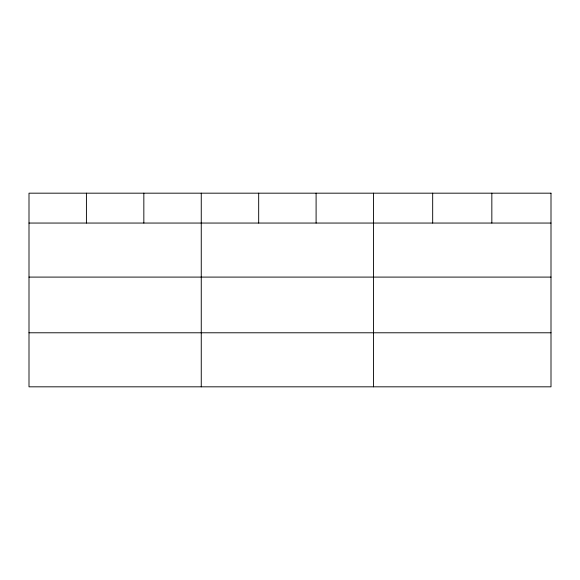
<?xml version="1.0" encoding="UTF-8"?>
<svg xmlns="http://www.w3.org/2000/svg" width="580" height="580" viewBox="0 0 580 580"><rect width="100%" height="100%" fill="white"/><g stroke="black" fill="none" stroke-linecap="round" stroke-linejoin="round"><path stroke-width="0.87" d="M29 223.054L551 223.054M29 277.095L551 277.095M29 332.782L551 332.782M491.84 193.176L491.84 223.054M432.68 193.176L432.68 223.054M373.52 193.176L373.52 386.824M316.1 193.176L316.1 223.054M258.68 193.176L258.68 223.054M201.26 193.176L201.26 386.824M143.84 193.176L143.84 223.054M86.42 193.176L86.42 223.054M551 193.176L29 193.176L29 386.824L551 386.824L551 193.176"/></g></svg>
